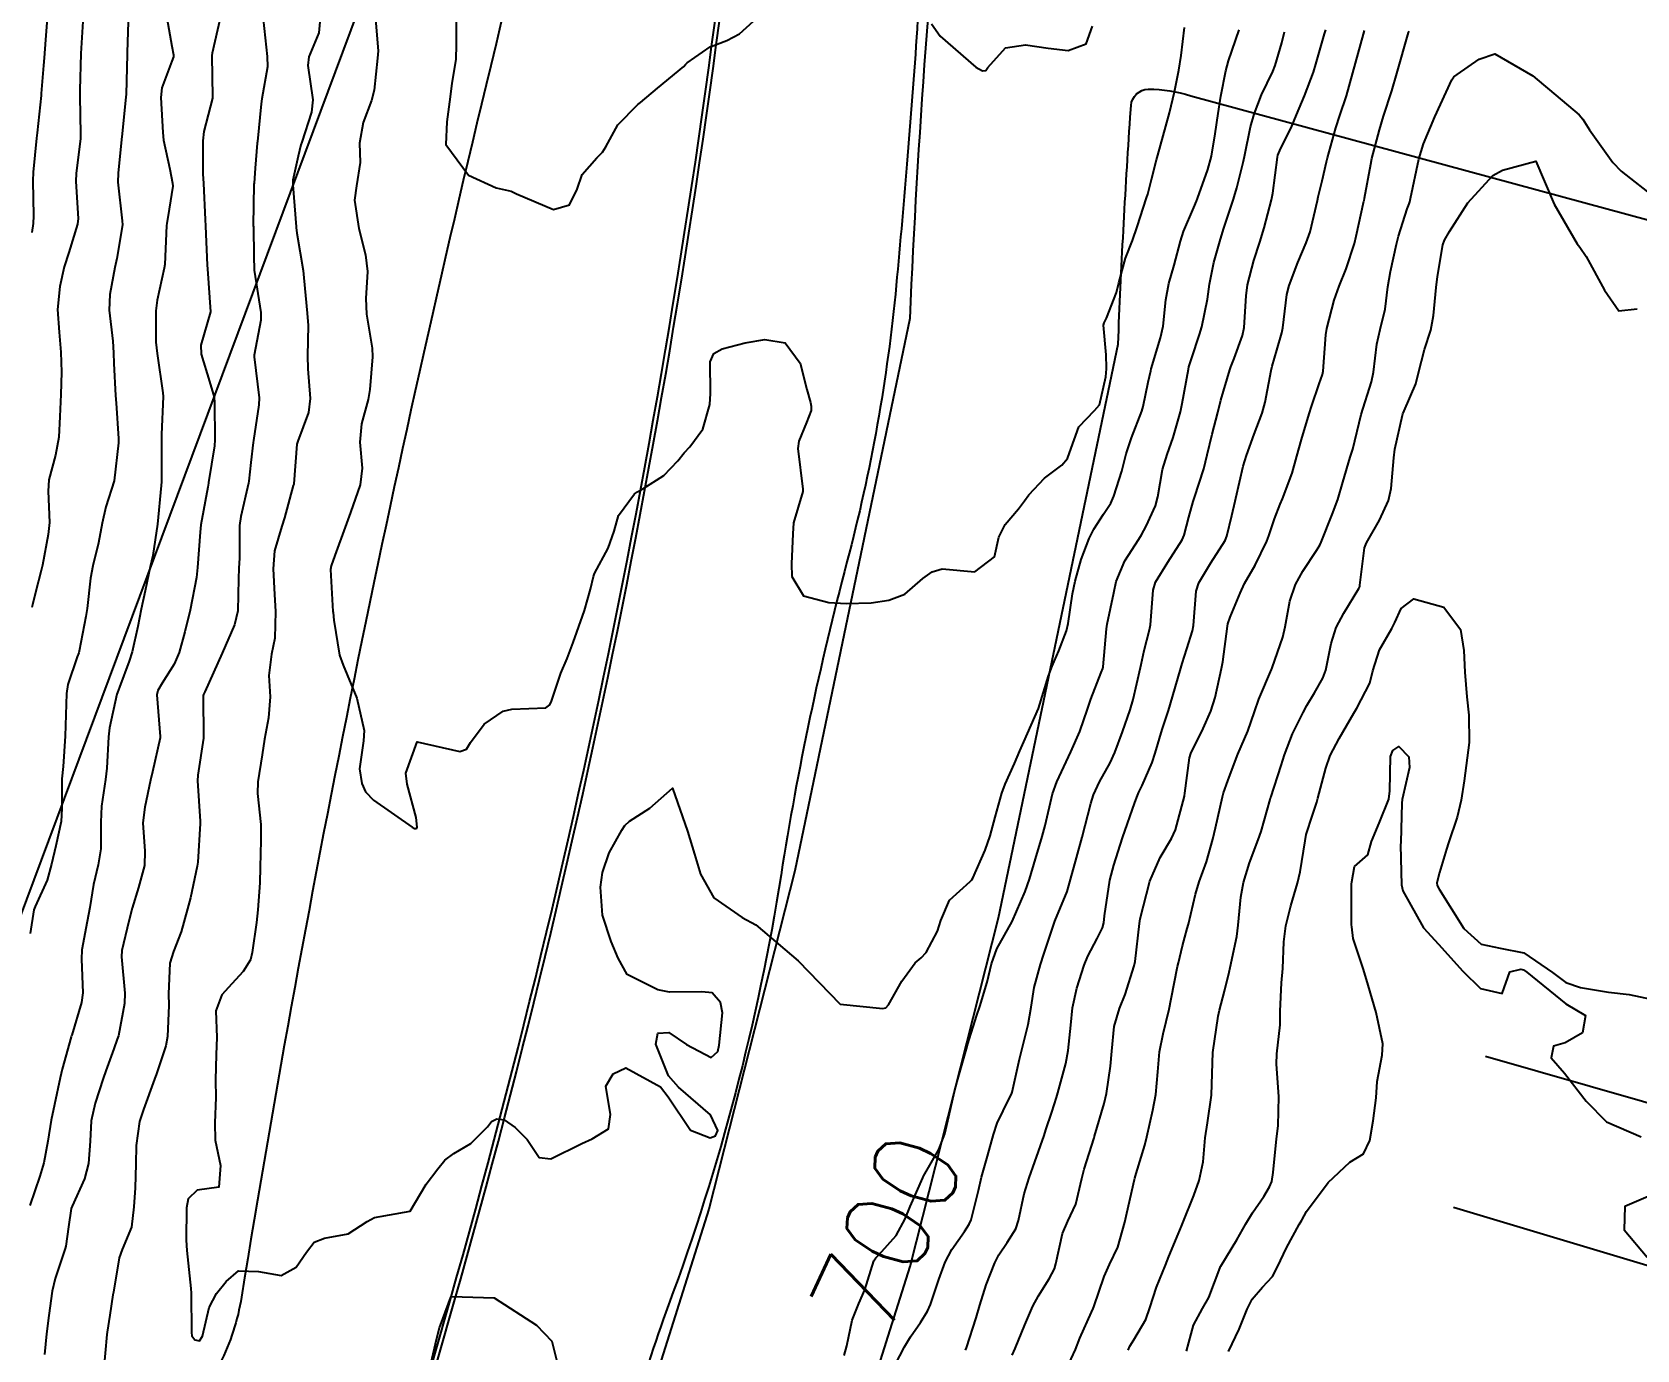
# Model space of a CAD drawing. Header units: metres. Extents: x 286371 to 293043, y 7462578 to 7466404.
# Drawn here: x 289061.7 to 289136.9, y 7464604.2 to 7464666 of the extents above; entities that cross this region are included whole.
import ezdxf
from ezdxf.enums import TextEntityAlignment as Align

# ---------------------------------------------------------------- set-up
doc = ezdxf.new("R2010")
doc.units = ezdxf.units.M
doc.header["$MEASUREMENT"] = 0
doc.linetypes.add('CONTINUO', pattern=[0])
for name, color, linetype in [('Canteiro', 45, 'Continuous'), ('Cotas', 45, 'Continuous'), ('Curvas de Nivel 1m', 11, 'Continuous'), ('Curvas de Nivel 5m', 15, 'Continuous'), ('TEXTO', 45, 'Continuous'), ('Vias primárias', 230, 'Continuous')]:
    doc.layers.add(name, color=color, linetype=linetype)
doc.styles.add('Style-STANDARD', font='STANDARD.shx')

msp = doc.modelspace()

# ---------------------------------------------------------------- linework, layer by layer
at = {"layer": 'Canteiro'}
msp.add_lwpolyline([(289106.471, 7464715.917, -0.022904), (289104.091, 7464679.929, 0.015582), (289103.523, 7464672.909, -0.008228), (289102.683, 7464660.191, -0.00272), (289102.149, 7464654.128, -0.041433), (289099.842, 7464641.166, 0.025646), (289096.753, 7464626.51, -0.049795), (289091.48, 7464606.355, 0.02469), (289089.748, 7464600.872, -0.029633), (289085.492, 7464587.851), (289075.91, 7464561.701), (289075.802, 7464561.478), (289067.465, 7464566.111), (289067.554, 7464566.346), (289069.774, 7464572.152), (289073.601, 7464581.932), (289079.298, 7464598.988), (289081.439, 7464606.508, 0.04257), (289095.056, 7464676.468, -0.012104), (289096.529, 7464687.62), (289098.178, 7464701.9, 0.027017), (289100.003, 7464731.798, 0.018919)], format="xyb", dxfattribs=at)
at = {"layer": 'Curvas de Nivel 1m', "flags": 128}
for points, elevation in [([(289067.928, 7464666.929), (289068.21, 7464665.335), (289068.287, 7464664.923), (289068.283, 7464664.842), (289068.2, 7464664.636), (289067.737, 7464663.375), (289067.691, 7464662.932), (289067.781, 7464661.29), (289067.82, 7464660.929), (289068.114, 7464659.565), (289068.239, 7464658.922), (289068.247, 7464658.777), (289068.086, 7464657.703), (289067.97, 7464657.031), (289067.96, 7464656.926), (289067.876, 7464655.098), (289067.853, 7464654.927), (289067.516, 7464653.438), (289067.448, 7464652.933), (289067.457, 7464651.468), (289067.512, 7464650.932), (289067.788, 7464649.096), (289067.797, 7464648.927), (289067.714, 7464647.141), (289067.716, 7464646.928), (289067.718, 7464646.726), (289067.716, 7464644.928), (289067.708, 7464644.745), (289067.538, 7464642.939), (289067.311, 7464641.474), (289067.195, 7464640.944), (289066.951, 7464639.814), (289066.77, 7464638.95), (289066.608, 7464638.136), (289066.35, 7464636.956), (289066.205, 7464636.52), (289065.749, 7464635.297), (289065.657, 7464635.054), (289065.626, 7464634.966), (289065.29, 7464633.401), (289065.236, 7464632.972), (289065.157, 7464631.508), (289065.097, 7464630.973), (289064.908, 7464629.733), (289064.885, 7464628.976), (289064.884, 7464627.727), (289064.753, 7464626.978), (289064.529, 7464626.058), (289064.358, 7464624.983), (289064.241, 7464624.324), (289063.992, 7464622.988), (289063.979, 7464622.556), (289064.041, 7464620.987), (289063.979, 7464620.525), (289063.518, 7464618.994), (289063.51, 7464618.978), (289063.493, 7464618.918), (289063.063, 7464617.408), (289062.978, 7464617.002), (289062.707, 7464615.743), (289062.546, 7464615.008), (289062.401, 7464614.028), (289062.208, 7464613.012), (289062.027, 7464612.383), (289061.546, 7464611.022)], 702), ([(289066.176, 7464666.955), (289066.118, 7464665.043), (289066.117, 7464664.956), (289066.065, 7464663.067), (289066.057, 7464662.956), (289065.872, 7464661.226), (289065.846, 7464660.959), (289065.686, 7464659.388), (289065.679, 7464658.961), (289065.884, 7464657.151), (289065.888, 7464656.957), (289065.629, 7464655.382), (289065.541, 7464654.962), (289065.298, 7464653.693), (289065.271, 7464652.966), (289065.44, 7464651.515), (289065.477, 7464650.962), (289065.486, 7464650.474), (289065.57, 7464648.962), (289065.596, 7464648.609), (289065.705, 7464646.959), (289065.712, 7464646.75), (289065.509, 7464644.97), (289065.106, 7464643.746), (289064.945, 7464642.978), (289064.775, 7464642.056), (289064.5, 7464640.984), (289064.397, 7464640.414), (289064.23, 7464638.988), (289064.177, 7464638.61), (289063.869, 7464636.993), (289063.849, 7464636.917), (289063.77, 7464636.73), (289063.329, 7464635.422), (289063.272, 7464635.002), (289063.219, 7464633.505), (289063.205, 7464633.002), (289063.106, 7464631.59), (289063.047, 7464631.004), (289063.045, 7464629.622), (289063.015, 7464629.004), (289062.773, 7464627.871), (289062.564, 7464627.01), (289062.36, 7464626.266), (289061.797, 7464625.021), (289061.744, 7464624.87), (289061.569, 7464623.758)], 703), ([(289064.065, 7464666.987), (289063.951, 7464665.245), (289063.94, 7464664.988), (289063.899, 7464663.268), (289063.899, 7464662.989), (289063.93, 7464661.205), (289063.92, 7464660.988), (289063.717, 7464659.385), (289063.702, 7464658.991), (289063.809, 7464657.259), (289063.786, 7464656.989), (289063.386, 7464655.662), (289063.163, 7464654.998), (289062.95, 7464654.081), (289062.855, 7464653.002), (289062.93, 7464651.938), (289063.011, 7464651.004), (289063.028, 7464650.062), (289063.002, 7464649.009), (289062.964, 7464647.984), (289062.907, 7464647.01), (289062.752, 7464646.171), (289062.447, 7464645.016), (289062.411, 7464644.492), (289062.471, 7464643.015), (289062.413, 7464642.458), (289062.138, 7464641.02), (289062.083, 7464640.768), (289061.815, 7464639.73), (289061.673, 7464639.159), (289061.645, 7464639.027)], 704), ([(289075.172, 7464666.82), (289075.086, 7464665.952), (289074.631, 7464664.828), (289074.581, 7464664.436), (289074.817, 7464662.825), (289074.746, 7464662.235), (289074.296, 7464660.832), (289074.256, 7464660.709), (289074.124, 7464660.175), (289073.883, 7464659.062), (289073.873, 7464658.838), (289074.032, 7464656.877), (289074.036, 7464656.835), (289074.07, 7464656.58), (289074.352, 7464654.83), (289074.394, 7464654.474), (289074.554, 7464652.826), (289074.59, 7464652.241), (289074.564, 7464650.826), (289074.584, 7464650.216), (289074.687, 7464648.823), (289074.606, 7464648.163), (289074.106, 7464646.832), (289074.069, 7464646.685), (289073.92, 7464644.834), (289073.916, 7464644.812), (289073.893, 7464644.743), (289073.48, 7464643.231), (289073.354, 7464642.842), (289073.011, 7464641.682), (289072.952, 7464640.848), (289073.015, 7464639.647), (289073.064, 7464638.846), (289073.027, 7464637.604), (289072.882, 7464636.848), (289072.747, 7464635.843), (289072.811, 7464634.853), (289072.736, 7464633.861), (289072.547, 7464632.862), (289072.436, 7464632.127), (289072.236, 7464630.866), (289072.227, 7464630.312), (289072.373, 7464628.864), (289072.38, 7464628.116), (289072.352, 7464626.863), (289072.327, 7464626.139), (289072.242, 7464624.865), (289072.17, 7464624.271), (289071.968, 7464622.868), (289071.887, 7464622.531), (289071.541, 7464621.98), (289071.018, 7464621.396), (289070.543, 7464620.889), (289070.265, 7464620.14), (289070.317, 7464618.892), (289070.29, 7464618.084), (289070.244, 7464616.893), (289070.268, 7464616.076), (289070.217, 7464614.893), (289070.241, 7464614.073), (289070.487, 7464612.888), (289070.411, 7464611.867), (289069.387, 7464611.737), (289068.969, 7464611.322), (289068.893, 7464610.912), (289068.873, 7464609.39), (289068.908, 7464608.911), (289069.1, 7464607.125), (289069.112, 7464606.907), (289069.124, 7464605.07), (289069.148, 7464604.906), (289069.281, 7464604.727), (289069.503, 7464604.679), (289069.638, 7464604.899), (289069.962, 7464606.237), (289070.302, 7464606.89), (289070.748, 7464607.458), (289071.33, 7464607.962), (289072.271, 7464607.919), (289073.327, 7464607.737), (289074.038, 7464608.13), (289074.522, 7464608.827), (289074.869, 7464609.304), (289075.354, 7464609.485), (289076.467, 7464609.689), (289077.366, 7464610.263), (289077.702, 7464610.446), (289079.374, 7464610.754), (289080.126, 7464612.011), (289080.666, 7464612.736), (289081.004, 7464613.137), (289081.415, 7464613.447), (289082.214, 7464613.921), (289082.992, 7464614.701), (289083.19, 7464614.946), (289083.44, 7464615.082), (289083.781, 7464615.029), (289084.299, 7464614.677), (289084.862, 7464614.102), (289085.413, 7464613.262), (289085.964, 7464613.205), (289087.423, 7464613.913), (289087.902, 7464614.142), (289088.672, 7464614.606), (289088.763, 7464615.286), (289088.539, 7464616.608), (289088.89, 7464617.186), (289089.477, 7464617.458), (289091.099, 7464616.57), (289091.457, 7464616.102), (289092.516, 7464614.548), (289093.429, 7464614.181), (289093.68, 7464614.281), (289093.786, 7464614.529), (289093.445, 7464615.26), (289091.942, 7464616.557), (289091.472, 7464617.095), (289090.888, 7464618.574), (289090.981, 7464619.093), (289091.502, 7464619.117), (289092.321, 7464618.552), (289093.485, 7464617.942), (289093.793, 7464618.227), (289093.858, 7464618.529), (289094.005, 7464620.038), (289093.924, 7464620.528), (289093.531, 7464620.983), (289093.046, 7464621.027), (289091.531, 7464621.016), (289090.987, 7464621.118), (289089.543, 7464621.844), (289089.117, 7464622.601), (289088.791, 7464623.381), (289088.38, 7464624.613), (289088.286, 7464625.932), (289088.382, 7464626.613), (289088.698, 7464627.539), (289089.293, 7464628.6), (289089.432, 7464628.813), (289089.651, 7464629.03), (289090.606, 7464629.634), (289091.674, 7464630.564), (289092.37, 7464628.554), (289092.698, 7464627.478), (289092.977, 7464626.544), (289093.597, 7464625.428), (289094.933, 7464624.514), (289095.579, 7464624.163), (289097.554, 7464622.474), (289099.524, 7464620.444), (289101.521, 7464620.241), (289101.658, 7464620.276), (289101.788, 7464620.41), (289102.409, 7464621.533), (289103.031, 7464622.392), (289103.326, 7464622.619), (289103.561, 7464622.869), (289104.085, 7464623.868), (289104.247, 7464624.374), (289104.652, 7464625.315), (289105.612, 7464626.192), (289105.691, 7464626.275), (289105.737, 7464626.353), (289106.312, 7464627.666), (289106.548, 7464628.341), (289106.782, 7464629.213), (289107.101, 7464630.333), (289107.254, 7464630.757), (289107.695, 7464631.721), (289107.946, 7464632.32), (289108.133, 7464632.739), (289108.816, 7464634.303), (289109.289, 7464635.826), (289109.459, 7464636.289), (289109.556, 7464636.499), (289109.775, 7464636.997), (289110.129, 7464637.939), (289110.204, 7464638.278), (289110.418, 7464639.672), (289110.534, 7464640.274), (289110.82, 7464641.289), (289111.195, 7464642.264), (289111.417, 7464642.705), (289111.871, 7464643.4), (289112.202, 7464643.927), (289112.354, 7464644.247), (289112.72, 7464645.424), (289112.929, 7464646.239), (289113.178, 7464646.983), (289113.653, 7464648.229), (289113.718, 7464648.457), (289113.965, 7464649.595), (289114.076, 7464650.119), (289114.101, 7464650.223), (289114.542, 7464651.67), (289114.655, 7464652.215), (289114.782, 7464653.454), (289114.922, 7464654.211), (289115.178, 7464655.077), (289115.475, 7464656.203), (289115.617, 7464656.658), (289116.096, 7464657.774), (289116.217, 7464658.078), (289116.263, 7464658.192), (289116.753, 7464659.553), (289116.92, 7464660.183), (289117.099, 7464661.231), (289117.236, 7464662.178), (289117.363, 7464662.99), (289117.6, 7464664.173), (289117.719, 7464664.654), (289118.223, 7464666.096)], 699), ([(289070.469, 7464666.652), (289070.214, 7464665.559), (289070.089, 7464665.013), (289070.082, 7464664.896), (289070.116, 7464662.945), (289070.109, 7464662.895), (289069.704, 7464661.34), (289069.66, 7464660.902), (289069.661, 7464659.351), (289069.682, 7464658.901), (289069.772, 7464657.206), (289069.78, 7464656.899), (289069.863, 7464655.081), (289069.876, 7464654.897), (289070.014, 7464652.894), (289069.56, 7464651.331), (289069.576, 7464650.901), (289069.965, 7464649.622), (289070.182, 7464648.891), (289070.209, 7464648.632), (289070.227, 7464646.89), (289070.206, 7464646.604), (289069.93, 7464644.894), (289069.926, 7464644.862), (289069.891, 7464644.678), (289069.568, 7464642.9), (289069.527, 7464642.569), (289069.412, 7464640.903), (289069.355, 7464640.432), (289069.067, 7464638.916), (289068.817, 7464637.891), (289068.543, 7464636.923), (289068.308, 7464636.384), (289067.752, 7464635.496), (289067.542, 7464635.143), (289067.497, 7464634.938), (289067.666, 7464632.984), (289067.664, 7464632.935), (289067.294, 7464631.337), (289067.213, 7464630.942), (289066.932, 7464629.678), (289066.852, 7464628.946), (289066.947, 7464627.625), (289066.924, 7464626.945), (289066.642, 7464625.91), (289066.352, 7464624.953), (289066.193, 7464624.337), (289065.859, 7464622.96), (289065.849, 7464622.661), (289066.009, 7464620.957), (289065.992, 7464620.482), (289065.698, 7464618.961), (289065.649, 7464618.805), (289065.485, 7464618.362), (289065.114, 7464617.326), (289064.992, 7464616.972), (289064.607, 7464615.816), (289064.43, 7464614.979), (289064.375, 7464614.025), (289064.293, 7464612.981), (289064.107, 7464612.27), (289063.536, 7464610.992), (289063.494, 7464610.871), (289063.359, 7464610.019), (289063.231, 7464609.111), (289063.203, 7464608.997), (289062.738, 7464607.588), (289062.603, 7464607.005), (289062.442, 7464605.862), (289062.337, 7464605.009), (289062.245, 7464604.035)], 701), ([(289077.732, 7464666.782), (289077.867, 7464665.111), (289077.839, 7464664.78), (289077.681, 7464663.272), (289077.569, 7464662.783), (289077.174, 7464661.764), (289077.002, 7464660.791), (289077.026, 7464659.886), (289076.857, 7464658.793), (289076.77, 7464658.118), (289076.969, 7464656.791), (289077.277, 7464655.565), (289077.377, 7464654.784), (289077.303, 7464653.507), (289077.331, 7464652.785), (289077.586, 7464651.185), (289077.612, 7464650.78), (289077.487, 7464649.255), (289077.399, 7464648.783), (289077.087, 7464647.637), (289077.019, 7464646.788), (289077.124, 7464645.568), (289077.038, 7464644.787), (289076.57, 7464643.489), (289076.328, 7464642.797), (289075.844, 7464641.468), (289075.664, 7464640.98), (289075.633, 7464640.807), (289075.757, 7464638.853), (289075.762, 7464638.805), (289075.799, 7464638.444), (289076.068, 7464636.8), (289076.232, 7464636.332), (289076.878, 7464634.787), (289077.223, 7464633.272), (289077.193, 7464632.782), (289077.001, 7464631.472), (289077.113, 7464630.783), (289077.283, 7464630.397), (289077.663, 7464630.008), (289079.461, 7464628.747), (289079.576, 7464628.679), (289079.643, 7464628.673), (289079.691, 7464628.696), (289079.704, 7464628.744), (289079.651, 7464629.198), (289079.229, 7464630.751), (289079.168, 7464631.266), (289079.704, 7464632.744), (289081.698, 7464632.284), (289082.012, 7464632.397), (289082.208, 7464632.707), (289082.847, 7464633.568), (289083.726, 7464634.171), (289084.14, 7464634.266), (289085.729, 7464634.339), (289085.915, 7464634.468), (289085.995, 7464634.651), (289086.437, 7464635.961), (289086.731, 7464636.64), (289087.016, 7464637.395), (289087.447, 7464638.63), (289087.538, 7464638.89), (289087.819, 7464639.896), (289087.969, 7464640.485), (289088.019, 7464640.622), (289088.649, 7464641.811), (289088.932, 7464642.608), (289089.13, 7464643.351), (289089.89, 7464644.354), (289090.031, 7464644.454), (289090.273, 7464644.589), (289091.257, 7464645.221), (289091.914, 7464645.907), (289092.207, 7464646.273), (289092.472, 7464646.556), (289093.087, 7464647.397), (289093.419, 7464648.542), (289093.443, 7464649.061), (289093.435, 7464650.543), (289093.6, 7464650.931), (289093.993, 7464651.147), (289095.074, 7464651.442), (289096, 7464651.587), (289096.948, 7464651.435), (289097.642, 7464650.48), (289097.966, 7464649.246), (289098.126, 7464648.64), (289098.166, 7464648.47), (289098.158, 7464648.263), (289097.942, 7464647.704), (289097.584, 7464646.825), (289097.545, 7464646.48), (289097.779, 7464644.583), (289097.771, 7464644.476), (289097.339, 7464643.006), (289097.299, 7464642.483), (289097.236, 7464641.081), (289097.253, 7464640.483), (289097.811, 7464639.585), (289098.997, 7464639.265), (289099.806, 7464639.226), (289100.976, 7464639.258), (289101.808, 7464639.373), (289102.553, 7464639.663), (289103.403, 7464640.391), (289103.829, 7464640.708), (289104.3, 7464640.844), (289105.829, 7464640.699), (289106.757, 7464641.414), (289106.965, 7464642.328), (289107.261, 7464642.926), (289107.874, 7464643.657), (289108.166, 7464644.024), (289108.372, 7464644.307), (289109.096, 7464645.096), (289109.905, 7464645.696), (289110.171, 7464646.02), (289110.266, 7464646.279), (289110.707, 7464647.498), (289111.449, 7464648.262), (289111.672, 7464648.535), (289111.968, 7464649.849), (289112.009, 7464650.218), (289112.01, 7464650.254), (289111.983, 7464650.865), (289111.87, 7464652.256), (289111.892, 7464652.371), (289112.009, 7464652.594), (289112.48, 7464653.794), (289112.588, 7464654.246), (289112.894, 7464655.405), (289113.221, 7464656.237), (289113.443, 7464656.868), (289113.883, 7464658.228), (289113.937, 7464658.396), (289114.117, 7464659.095), (289114.347, 7464660.005), (289114.41, 7464660.22), (289114.781, 7464661.589), (289114.951, 7464662.213), (289115.187, 7464663.201), (289115.388, 7464664.207), (289115.509, 7464664.901), (289115.658, 7464666.203)], 698), ([(289081.533, 7464666.725), (289081.534, 7464665.394), (289081.513, 7464664.725), (289081.321, 7464663.583), (289081.224, 7464662.729), (289081.091, 7464661.79), (289081.039, 7464660.731), (289082.113, 7464659.292), (289083.4, 7464658.695), (289084.102, 7464658.543), (289084.364, 7464658.416), (289086.09, 7464657.687), (289086.838, 7464657.899), (289087.194, 7464658.638), (289087.43, 7464659.319), (289088.126, 7464660.104), (289088.387, 7464660.364), (289088.541, 7464660.618), (289089.112, 7464661.648), (289090.048, 7464662.596), (289090.166, 7464662.691), (289090.968, 7464663.37), (289092.191, 7464664.38), (289092.276, 7464664.47), (289092.35, 7464664.552), (289093.437, 7464665.305), (289094.21, 7464665.601), (289094.811, 7464665.919), (289095.466, 7464666.506)], 697), ([(289102.109, 7464603.554), (289102.535, 7464604.396), (289102.817, 7464604.856), (289103.291, 7464605.534), (289103.621, 7464606.058), (289103.759, 7464606.378), (289104.141, 7464607.553), (289104.443, 7464608.368), (289104.754, 7464608.952), (289105.356, 7464609.801), (289105.576, 7464610.136), (289105.666, 7464610.35), (289106.005, 7464611.725), (289106.15, 7464612.343), (289106.423, 7464613.325), (289106.702, 7464614.335), (289106.887, 7464614.88), (289107.45, 7464616.027), (289107.548, 7464616.227), (289107.578, 7464616.323), (289107.924, 7464617.879), (289108.033, 7464618.316), (289108.331, 7464619.489), (289108.47, 7464620.31), (289108.62, 7464621.226), (289108.906, 7464622.304), (289109.072, 7464622.791), (289109.568, 7464624.295), (289109.585, 7464624.338), (289110.158, 7464625.734), (289110.319, 7464626.284), (289110.599, 7464627.31), (289110.867, 7464628.276), (289111.263, 7464629.858), (289111.392, 7464630.26), (289111.683, 7464630.864), (289112.183, 7464631.761), (289112.402, 7464632.244), (289112.75, 7464633.207), (289113.108, 7464634.234), (289113.253, 7464634.72), (289113.595, 7464636.227), (289113.625, 7464636.367), (289113.776, 7464637.021), (289114.017, 7464637.995), (289114.06, 7464638.22), (289114.196, 7464639.841), (289114.306, 7464640.217), (289114.882, 7464641.165), (289115.543, 7464642.199), (289115.639, 7464642.416), (289115.87, 7464643.265), (289116.069, 7464644.004), (289116.128, 7464644.191), (289116.561, 7464645.528), (289116.726, 7464646.182), (289116.955, 7464647.152), (289117.218, 7464648.175), (289117.37, 7464648.756), (289117.778, 7464650.167), (289117.83, 7464650.313), (289117.982, 7464650.704), (289118.38, 7464651.777), (289118.456, 7464652.158), (289118.543, 7464653.64), (289118.608, 7464654.156), (289118.908, 7464655.294), (289119.188, 7464656.148), (289119.401, 7464656.817), (289119.741, 7464658.14), (289119.797, 7464658.442), (289120.019, 7464660.136), (289120.038, 7464660.224), (289120.13, 7464660.439), (289120.691, 7464661.589), (289120.915, 7464662.123), (289121.284, 7464663.012), (289121.703, 7464664.112), (289121.82, 7464664.49), (289122.221, 7464665.909), (289122.28, 7464666.103)], 701), ([(289103.798, 7464666.381), (289104.215, 7464665.797), (289105.879, 7464664.349), (289106.191, 7464664.173), (289106.344, 7464664.19), (289106.438, 7464664.341), (289107.275, 7464665.262), (289108.21, 7464665.391), (289109.271, 7464665.236), (289110.207, 7464665.132), (289111.048, 7464665.436), (289111.345, 7464666.268)], 697), ([(289105.395, 7464604.23), (289105.447, 7464604.352), (289105.891, 7464605.749), (289106.065, 7464606.343), (289106.366, 7464607.291), (289106.776, 7464608.333), (289106.965, 7464608.705), (289107.348, 7464609.283), (289107.759, 7464609.918), (289107.887, 7464610.317), (289108.141, 7464611.555), (289108.386, 7464612.31), (289108.654, 7464613.057), (289109.078, 7464614.3), (289109.165, 7464614.561), (289109.44, 7464615.383), (289109.665, 7464616.077), (289109.73, 7464616.29), (289110.094, 7464617.666), (289110.206, 7464618.284), (289110.33, 7464619.46), (289110.416, 7464620.281), (289110.613, 7464621.203), (289110.956, 7464622.273), (289111.133, 7464622.698), (289111.573, 7464623.527), (289111.817, 7464624.024), (289111.875, 7464624.26), (289111.915, 7464624.584), (289112.168, 7464626.253), (289112.343, 7464626.968), (289112.758, 7464628.242), (289113.334, 7464629.896), (289113.454, 7464630.228), (289113.524, 7464630.379), (289113.681, 7464630.698), (289114.151, 7464631.764), (289114.289, 7464632.216), (289114.609, 7464633.323), (289114.912, 7464634.207), (289115.104, 7464634.843), (289115.49, 7464636.199), (289115.555, 7464636.41), (289115.777, 7464637.09), (289116.035, 7464637.946), (289116.076, 7464638.19), (289116.207, 7464639.8), (289116.326, 7464640.187), (289116.893, 7464641.124), (289117.558, 7464642.169), (289117.644, 7464642.381), (289117.872, 7464643.343), (289118.031, 7464644.013), (289118.064, 7464644.162), (289118.411, 7464645.652), (289118.56, 7464646.155), (289118.927, 7464647.151), (289119.292, 7464648.144), (289119.435, 7464648.659), (289119.726, 7464650.138), (289119.772, 7464650.343), (289119.988, 7464651.095), (289120.227, 7464651.905), (289120.266, 7464652.131), (289120.461, 7464653.694), (289120.566, 7464654.126), (289120.977, 7464655.193), (289121.368, 7464656.115), (289121.542, 7464656.643), (289121.888, 7464658.108), (289121.927, 7464658.277), (289122.108, 7464659.027), (289122.314, 7464659.909), (289122.359, 7464660.101), (289122.744, 7464661.504), (289122.942, 7464662.093), (289123.253, 7464663.008), (289123.546, 7464664.084), (289124.045, 7464665.892), (289124.1, 7464666.067)], 702), ([(289107.579, 7464604.01), (289107.717, 7464604.318), (289108.17, 7464605.432), (289108.552, 7464606.306), (289108.825, 7464606.788), (289109.323, 7464607.587), (289109.567, 7464608.055), (289109.636, 7464608.29), (289109.94, 7464609.701), (289110.197, 7464610.282), (289110.568, 7464611.084), (289110.853, 7464612.273), (289110.961, 7464612.711), (289111.423, 7464614.18), (289111.441, 7464614.246), (289111.449, 7464614.264), (289111.903, 7464615.802), (289112.004, 7464616.256), (289112.188, 7464617.539), (289112.247, 7464618.253), (289112.36, 7464619.398), (289112.613, 7464620.248), (289112.872, 7464620.899), (289113.309, 7464622.238), (289113.351, 7464622.444), (289113.555, 7464624.235), (289113.587, 7464624.442), (289114.037, 7464626.218), (289114.516, 7464627.326), (289115.046, 7464628.203), (289115.233, 7464628.618), (289115.656, 7464630.195), (289115.658, 7464630.211), (289115.676, 7464630.336), (289115.896, 7464631.996), (289115.958, 7464632.191), (289116.535, 7464633.369), (289116.894, 7464634.177), (289117.096, 7464634.822), (289117.4, 7464636.17), (289117.456, 7464636.482), (289117.677, 7464638.166), (289117.697, 7464638.264), (289117.8, 7464638.585), (289118.262, 7464639.713), (289118.476, 7464640.155), (289118.973, 7464641.011), (289119.522, 7464642.139), (289119.61, 7464642.386), (289119.87, 7464643.189), (289120.142, 7464643.869), (289120.258, 7464644.129), (289120.699, 7464645.326), (289120.918, 7464646.119), (289121.143, 7464646.899), (289121.505, 7464648.111), (289121.606, 7464648.453), (289121.965, 7464649.516), (289122.123, 7464649.951), (289122.158, 7464650.102), (289122.289, 7464651.81), (289122.331, 7464652.1), (289122.678, 7464653.441), (289122.906, 7464654.091), (289123.231, 7464654.902), (289123.62, 7464656.081), (289123.711, 7464656.439), (289124.071, 7464658.075), (289124.077, 7464658.092), (289124.096, 7464658.206), (289124.385, 7464659.805), (289124.445, 7464660.07), (289124.8, 7464661.409), (289124.989, 7464662.062), (289125.37, 7464663.249), (289125.61, 7464664.046), (289126.164, 7464665.976), (289126.183, 7464666.035)], 703), ([(289110.145, 7464603.397), (289110.554, 7464604.275), (289110.758, 7464604.796), (289111.3, 7464606.024), (289111.376, 7464606.19), (289111.407, 7464606.263), (289111.889, 7464607.692), (289112.149, 7464608.252), (289112.529, 7464609.064), (289112.865, 7464610.242), (289112.954, 7464610.657), (289113.319, 7464612.236), (289113.334, 7464612.296), (289113.398, 7464612.516), (289113.802, 7464613.845), (289113.899, 7464614.227), (289114.179, 7464615.488), (289114.317, 7464616.221), (289114.414, 7464617.276), (289114.483, 7464618.219), (289114.653, 7464619.06), (289114.934, 7464620.213), (289115.04, 7464620.696), (289115.336, 7464622.208), (289115.372, 7464622.383), (289115.564, 7464623.174), (289115.784, 7464623.988), (289115.84, 7464624.191), (289116.183, 7464625.608), (289116.349, 7464626.183), (289116.688, 7464627.118), (289116.987, 7464628.174), (289117.107, 7464628.717), (289117.448, 7464630.168), (289117.494, 7464630.35), (289117.685, 7464630.906), (289118.03, 7464631.828), (289118.166, 7464632.158), (289118.627, 7464633.244), (289118.944, 7464634.146), (289119.141, 7464634.745), (289119.737, 7464636.135), (289119.746, 7464636.153), (289119.765, 7464636.207), (289120.269, 7464637.645), (289120.371, 7464638.126), (289120.598, 7464639.337), (289120.865, 7464640.119), (289121.203, 7464640.744), (289121.848, 7464641.712), (289121.997, 7464641.958), (289122.061, 7464642.101), (289122.58, 7464643.387), (289122.85, 7464644.09), (289123.082, 7464644.901), (289123.429, 7464646.082), (289123.541, 7464646.459), (289123.944, 7464648.074), (289124.425, 7464649.61), (289124.521, 7464650.066), (289124.68, 7464651.378), (289124.835, 7464652.062), (289125.062, 7464653.015), (289125.196, 7464654.057), (289125.318, 7464654.782), (289125.587, 7464656.052), (289125.682, 7464656.438), (289126.089, 7464657.708), (289126.182, 7464657.954), (289126.217, 7464658.043), (289126.256, 7464658.201), (289126.634, 7464660.034), (289126.866, 7464660.761), (289127.384, 7464662.02), (289128.18, 7464663.753), (289128.287, 7464663.899), (289128.437, 7464664.001), (289129.466, 7464664.718), (289130.199, 7464664.977), (289131.988, 7464663.947), (289132.182, 7464663.78), (289133.06, 7464663.042), (289134.157, 7464662.122), (289134.319, 7464661.912), (289134.639, 7464661.415), (289135.736, 7464659.89), (289136.118, 7464659.472), (289137.795, 7464658.163)], 704), ([(289115.755, 7464604.197), (289116.079, 7464605.406), (289116.499, 7464606.187), (289116.795, 7464606.699), (289117.333, 7464608.116), (289117.352, 7464608.156), (289117.357, 7464608.174), (289118.116, 7464609.399), (289118.54, 7464610.157), (289118.848, 7464610.677), (289119.384, 7464611.444), (289119.646, 7464611.885), (289119.746, 7464612.139), (289119.819, 7464612.555), (289119.972, 7464614.133), (289120.045, 7464614.744), (289120.085, 7464616.125), (289119.964, 7464617.639), (289119.989, 7464618.127), (289120.144, 7464619.485), (289120.138, 7464620.125), (289120.209, 7464621.449), (289120.262, 7464622.124), (289120.312, 7464623.374), (289120.414, 7464624.122), (289120.649, 7464625.062), (289120.948, 7464626.114), (289121.077, 7464626.65), (289121.308, 7464628.109), (289121.365, 7464628.392), (289121.662, 7464629.297), (289121.861, 7464629.912), (289121.912, 7464630.101), (289122.281, 7464631.51), (289122.488, 7464632.093), (289122.901, 7464632.901), (289123.592, 7464634.077), (289123.643, 7464634.168), (289123.738, 7464634.325), (289124.338, 7464635.483), (289124.49, 7464636.064), (289124.791, 7464637.047), (289125.38, 7464638.051), (289125.517, 7464638.33), (289125.808, 7464638.993), (289126.411, 7464639.44), (289127.81, 7464639.054), (289128.595, 7464638.002), (289128.752, 7464637.027), (289128.795, 7464635.999), (289128.893, 7464634.851), (289128.981, 7464633.996), (289128.996, 7464632.715), (289128.91, 7464631.996), (289128.761, 7464630.919), (289128.629, 7464630), (289128.444, 7464629.211), (289128.028, 7464628.009), (289127.93, 7464627.709), (289127.613, 7464626.61), (289127.491, 7464626.131), (289127.507, 7464626.016), (289127.601, 7464625.833), (289128.748, 7464623.997), (289129.563, 7464623.261), (289130.454, 7464623.078), (289131.557, 7464622.85), (289132.9, 7464621.934), (289133.537, 7464621.462), (289134.223, 7464621.225), (289135.531, 7464621.014), (289136.503, 7464620.906), (289137.526, 7464620.683)], 706), ([(289117.726, 7464604.168), (289118.224, 7464605.227), (289118.604, 7464606.155), (289118.833, 7464606.63), (289119.32, 7464607.194), (289119.777, 7464607.688), (289120.023, 7464608.134), (289120.439, 7464609.037), (289121.034, 7464610.119), (289121.151, 7464610.334), (289121.373, 7464610.727), (289122.394, 7464612.094), (289123.409, 7464613.043), (289124.044, 7464613.436), (289124.347, 7464614.061), (289124.508, 7464614.989), (289124.639, 7464616.057), (289124.694, 7464616.828), (289124.922, 7464618.053), (289124.953, 7464618.592), (289124.644, 7464620.057), (289124.265, 7464621.332), (289124.042, 7464622.067), (289123.566, 7464623.519), (289123.497, 7464624.076), (289123.492, 7464624.159), (289123.488, 7464626.076), (289123.494, 7464626.188), (289123.62, 7464626.893), (289124.25, 7464627.447), (289124.43, 7464628.063), (289124.777, 7464628.932), (289125.231, 7464630.051), (289125.283, 7464630.447), (289125.315, 7464632.05), (289125.419, 7464632.339), (289125.711, 7464632.516), (289126.173, 7464632.037), (289126.197, 7464631.534), (289125.862, 7464630.042), (289125.844, 7464629.869), (289125.791, 7464628.042), (289125.781, 7464627.893), (289125.833, 7464626.041), (289125.889, 7464625.751), (289126.866, 7464624.025), (289127.563, 7464623.264), (289128.696, 7464621.997), (289129.532, 7464621.185), (289130.553, 7464620.945), (289130.902, 7464621.964), (289131.414, 7464622.089), (289131.546, 7464622.064), (289131.698, 7464621.952), (289133.522, 7464620.469), (289134.447, 7464619.91), (289134.305, 7464619.109), (289133.495, 7464618.637), (289132.949, 7464618.476), (289132.849, 7464617.934), (289133.473, 7464617.211), (289134.477, 7464615.909), (289135.44, 7464614.931), (289137.065, 7464614.235)], 707), ([(289137.388, 7464611.433), (289136.287, 7464610.974), (289136.271, 7464609.881), (289137.345, 7464608.599)], 707)]:
    msp.add_lwpolyline(points, dxfattribs=dict(at, elevation=elevation))
at = {"layer": 'Curvas de Nivel 5m', "flags": 128}
for points, elevation in [([(289062.375, 7464666.87), (289062.237, 7464665.014), (289062.235, 7464664.983), (289062.195, 7464664.433), (289062.081, 7464663.11), (289062.075, 7464663.016), (289061.888, 7464661.278), (289061.862, 7464661.019), (289061.705, 7464659.436), (289061.691, 7464659.021), (289061.717, 7464657.384), (289061.713, 7464657.02), (289061.643, 7464656.598)], 705), ([(289072.484, 7464666.606), (289072.669, 7464664.857), (289072.683, 7464664.369), (289072.429, 7464662.86), (289072.388, 7464662.633), (289072.213, 7464660.863), (289072.205, 7464660.792), (289072.115, 7464659.614), (289072.056, 7464658.914), (289072.052, 7464658.865), (289072.023, 7464656.917), (289072.026, 7464656.865), (289072.053, 7464655.483), (289072.065, 7464654.864), (289072.068, 7464654.839), (289072.381, 7464652.859), (289072.377, 7464652.491), (289072.067, 7464650.863), (289072.067, 7464650.779), (289072.302, 7464648.859), (289072.286, 7464648.522), (289072.026, 7464646.863), (289072.016, 7464646.769), (289071.909, 7464645.832), (289071.814, 7464644.947), (289071.798, 7464644.866), (289071.438, 7464643.303), (289071.383, 7464642.872), (289071.372, 7464641.341), (289071.35, 7464640.872), (289071.329, 7464640.376), (289071.296, 7464638.875), (289071.137, 7464638.22), (289070.562, 7464636.889), (289069.747, 7464635.083), (289069.687, 7464634.963), (289069.674, 7464634.905), (289069.692, 7464632.927), (289069.692, 7464632.905), (289069.417, 7464631.18), (289069.403, 7464630.909), (289069.536, 7464629.026), (289069.538, 7464628.906), (289069.424, 7464627.102), (289069.399, 7464626.908), (289069.081, 7464625.423), (289068.933, 7464624.914), (289068.644, 7464623.843), (289068.279, 7464622.924), (289068.105, 7464622.366), (289068.048, 7464620.927), (289068.062, 7464620.38), (289068.002, 7464618.927), (289067.925, 7464618.491), (289067.467, 7464617.139), (289067.412, 7464616.988), (289067.393, 7464616.936), (289066.871, 7464615.515), (289066.691, 7464614.946), (289066.531, 7464613.834), (289066.52, 7464612.948), (289066.488, 7464611.848), (289066.43, 7464610.949), (289066.313, 7464609.997), (289065.883, 7464608.956), (289065.732, 7464608.564), (289065.468, 7464606.962), (289065.447, 7464606.827), (289065.298, 7464605.87), (289065.172, 7464605.08), (289065.158, 7464604.966), (289065.009, 7464603.217)], 700), ([(289099.711, 7464603.994), (289099.835, 7464604.436), (289100.084, 7464605.64), (289100.396, 7464606.428), (289100.678, 7464607.06), (289101.109, 7464608.418), (289101.188, 7464608.565), (289101.338, 7464608.701), (289102.15, 7464609.604), (289102.57, 7464610.396), (289102.797, 7464610.969), (289103.393, 7464612.317), (289103.416, 7464612.362), (289103.425, 7464612.384), (289104.148, 7464613.639), (289104.429, 7464614.369), (289104.621, 7464615.187), (289104.883, 7464616.363), (289105.004, 7464616.829), (289105.442, 7464618.355), (289105.453, 7464618.397), (289105.497, 7464618.542), (289105.926, 7464619.94), (289106.062, 7464620.346), (289106.409, 7464621.473), (289106.615, 7464622.339), (289106.858, 7464623.041), (289107.584, 7464624.324), (289108.189, 7464625.732), (289108.399, 7464626.313), (289108.682, 7464627.255), (289108.997, 7464628.304), (289109.129, 7464628.825), (289109.477, 7464630.297), (289109.683, 7464630.869), (289110.335, 7464632.275), (289110.762, 7464633.225), (289111.118, 7464634.264), (289111.268, 7464634.734), (289111.76, 7464635.992), (289111.834, 7464636.182), (289111.846, 7464636.253), (289112.002, 7464638.041), (289112.039, 7464638.251), (289112.341, 7464639.721), (289112.461, 7464640.245), (289112.859, 7464641.219), (289113.518, 7464642.229), (289113.651, 7464642.434), (289113.863, 7464642.837), (289114.298, 7464643.797), (289114.408, 7464644.217), (289114.625, 7464645.492), (289114.844, 7464646.21), (289115.136, 7464646.996), (289115.471, 7464648.202), (289115.556, 7464648.594), (289115.84, 7464650.196), (289115.868, 7464650.304), (289115.981, 7464650.682), (289116.366, 7464651.822), (289116.475, 7464652.187), (289116.731, 7464653.477), (289116.836, 7464654.182), (289117.036, 7464655.193), (289117.308, 7464656.176), (289117.492, 7464656.757), (289117.96, 7464658.166), (289117.991, 7464658.271), (289118.105, 7464658.695), (289118.411, 7464659.877), (289118.466, 7464660.159), (289118.749, 7464661.559), (289118.92, 7464662.153), (289119.272, 7464663.054), (289119.8, 7464664.14), (289119.916, 7464664.421), (289120.214, 7464665.495), (289120.343, 7464666.012)], 700), ([(289113.014, 7464604.238), (289113.094, 7464604.42), (289113.281, 7464604.72), (289113.845, 7464605.677), (289114.043, 7464606.223), (289114.355, 7464607.182), (289114.767, 7464608.213), (289114.927, 7464608.624), (289115.356, 7464609.68), (289115.518, 7464610.045), (289115.588, 7464610.201), (289116.097, 7464611.48), (289116.351, 7464612.19), (289116.531, 7464613.064), (289116.634, 7464614.186), (289116.734, 7464614.886), (289116.925, 7464616.182), (289116.944, 7464616.7), (289116.983, 7464618.182), (289117.23, 7464619.89), (289117.294, 7464620.169), (289117.527, 7464621.054), (289117.756, 7464621.947), (289117.805, 7464622.161), (289118.113, 7464623.617), (289118.178, 7464624.155), (289118.293, 7464625.462), (289118.423, 7464626.152), (289118.701, 7464627.075), (289119.106, 7464628.143), (289119.246, 7464628.545), (289119.673, 7464630.043), (289119.691, 7464630.117), (289119.698, 7464630.134), (289120.19, 7464631.634), (289120.345, 7464632.125), (289120.724, 7464633.114), (289121.216, 7464634.112), (289121.4, 7464634.449), (289121.748, 7464635.036), (289122.138, 7464635.719), (289122.279, 7464636.097), (289122.526, 7464637.351), (289122.764, 7464638.09), (289123.12, 7464638.769), (289123.822, 7464639.925), (289123.873, 7464640.024), (289123.884, 7464640.074), (289124.098, 7464641.823), (289124.184, 7464642.069), (289124.801, 7464643.129), (289125.215, 7464644.054), (289125.34, 7464644.605), (289125.47, 7464646.051), (289125.523, 7464646.447), (289125.869, 7464648.046), (289125.885, 7464648.105), (289125.947, 7464648.249), (289126.494, 7464649.509), (289126.62, 7464650.035), (289126.905, 7464651.116), (289127.203, 7464652.026), (289127.322, 7464652.718), (289127.447, 7464654.023), (289127.523, 7464654.541), (289127.772, 7464656.019), (289127.846, 7464656.239), (289128.074, 7464656.649), (289128.944, 7464657.997), (289130.114, 7464659.275), (289130.559, 7464659.526), (289132.124, 7464659.944), (289132.99, 7464657.931), (289134.067, 7464656.079), (289134.182, 7464655.913), (289134.479, 7464655.487), (289135.342, 7464653.895), (289136.02, 7464652.927), (289136.872, 7464653.021)], 705), ([(289080.353, 7464603.653), (289080.604, 7464604.735), (289080.743, 7464605.281), (289081.286, 7464606.725), (289081.294, 7464606.746), (289081.315, 7464606.759), (289083.314, 7464606.694), (289085.295, 7464605.408), (289086.005, 7464604.654), (289086.256, 7464603.658)], 700)]:
    msp.add_lwpolyline(points, dxfattribs=dict(at, elevation=elevation))
at = {"layer": 'TEXTO', "linetype": 'CONTINUO'}
msp.add_polyline3d([(289038.063, 7464562.794, 0), (289107.7, 7464749.445, 0)], dxfattribs=at)
at = {"layer": 'Vias primárias'}
for points, elevation in [([(289072.663, 7464830.864), (289072.205, 7464832.187, -0.030442), (289070.702, 7464837.569, 0.193663), (289065.575, 7464845.157, -0.271913), (289061.413, 7464853.868, -0.023492), (289062.258, 7464860.225, -0.440859), (289080.911, 7464871.95, -0.043839), (289085.419, 7464870.269, -0.188763), (289092.449, 7464862.77, -0.092183), (289092.801, 7464861, -0.015452), (289092.722, 7464856.785, -0.056456), (289091.525, 7464849.472, 0.030038), (289088.76, 7464836.811, 0.009924), (289087.059, 7464824.299, 0.027362), (289086.786, 7464819.805), (289089.771, 7464762.609, -0.045321), (289088.789, 7464737.087, 0.051352), (289088.65, 7464731.807, -0.078958), (289083.152, 7464664.411, 0.019574), (289071.468, 7464606.72, -0.0763), (289070.462, 7464603.612), (289058.673, 7464570.931)], 698.394), ([(289107.378, 7464808.097, 0.032469), (289107.516, 7464791.179), (289107.699, 7464735.78, -0.027715), (289104.678, 7464677.88, 0.016558), (289102.79, 7464652.575), (289097.392, 7464626.697), (289093.375, 7464610.838), (289084.423, 7464582.5), (289075.38, 7464559.027)], 697.376), ([(289067.237, 7464566.074), (289069.588, 7464572.224), (289073.413, 7464582.001), (289079.107, 7464599.047), (289081.247, 7464606.563, 0.04257), (289094.857, 7464676.489, -0.0121), (289096.331, 7464687.647), (289097.98, 7464701.923, 0.027017), (289099.803, 7464731.8, 0.018922)], 701.571)]:
    msp.add_lwpolyline(points, format="xyb", dxfattribs=dict(at, elevation=elevation))
for points in [[(289084.525, 7464555.504), (289093.677, 7464579.259), (289102.805, 7464608.156), (289106.943, 7464624.492), (289112.55, 7464651.368, -0.007133), (289113.119, 7464662.008), (289113.156, 7464662.556, -0.391598), (289113.963, 7464663.316, -0.080926), (289115.949, 7464663.011), (289180.697, 7464645.431, -0.18175), (289186.956, 7464640.919), (289203.303, 7464607.671), (289204.425, 7464605.219, -0.619896), (289198.762, 7464598.23), (289129.764, 7464617.992)], [(289128.273, 7464610.939), (289204.53, 7464588.064, -0.226228), (289218.993, 7464574.953), (289256.08, 7464497.409)]]:
    msp.add_lwpolyline(points, format="xyb", dxfattribs=at)

# ---------------------------------------------------------------- texts
at = {"layer": 'Cotas', "style": 'Style-STANDARD'}
msp.add_text('700', height=4, rotation=65.34956, dxfattribs=at).set_placement((289101.744, 7464609.745, 700), align=Align.MIDDLE_CENTER)

doc.saveas('drawing.dxf')
